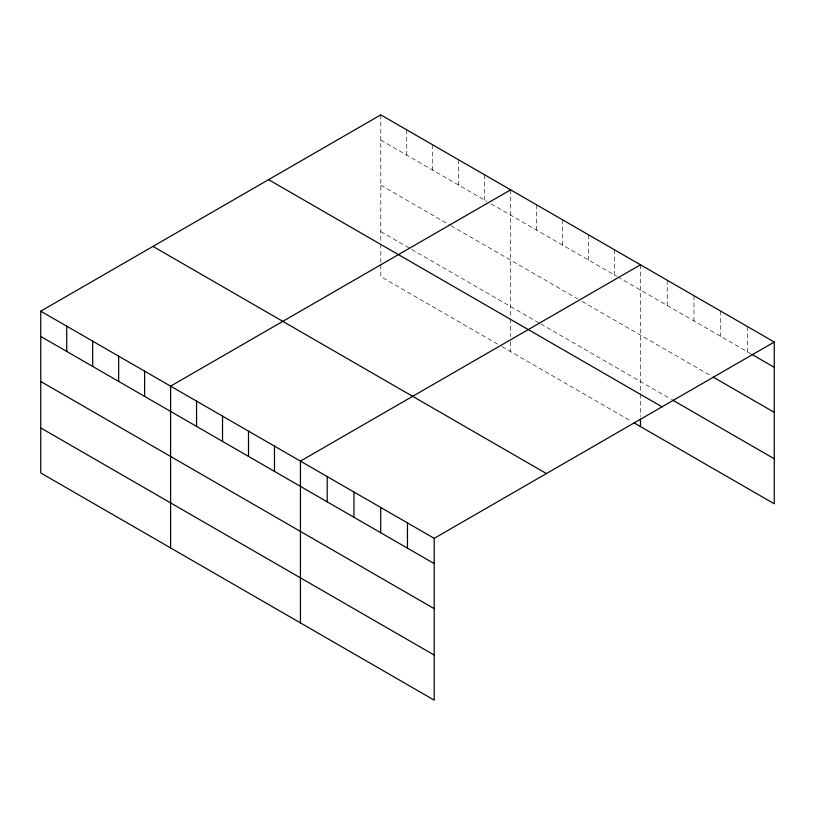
<?xml version="1.0" encoding="UTF-8"?>
<svg xmlns="http://www.w3.org/2000/svg" width="815" height="815" viewBox="0 0 815 815"><rect width="100%" height="100%" fill="white"/><g stroke="black" fill="none" stroke-linecap="round" stroke-linejoin="round"><path stroke-width="0.61" stroke-dasharray="4.08 3.06" d="M380.788 140.119L486.82 201.346M491.15 203.842L616.67 276.305M617.75 276.937L750.707 353.69M380.788 185.178L450.033 225.154M451.113 225.786L577.713 298.871M582.042 301.377L711.108 375.888M380.788 231.592L539.846 323.433M540.926 324.054L671.509 399.442M497.649 344.124L380.788 276.652L380.788 264.131M501.969 346.62L631.819 421.579M747.498 326.581L747.498 351.846M720.735 311.136L720.735 336.391M693.983 295.692L693.983 320.947M667.23 280.238L667.23 305.503M640.468 264.794L640.468 392.789M640.468 394.042L640.468 416.567M614.5 249.797L614.5 275.062M588.532 234.812L588.532 260.067M562.564 219.816L562.564 245.071M536.596 204.82L536.596 230.085M510.628 189.834L510.628 317.83M510.628 319.072L510.628 336.595M510.628 341.607L510.628 351.611M484.66 174.838L484.66 200.093M458.692 159.842L458.692 185.097M432.724 144.856L432.724 170.111M406.756 129.86L406.756 155.115M380.788 114.864L380.788 242.86M380.788 244.113L380.788 262.888"/><path stroke-width="1.22" d="M40.75 311.187L434.212 538.348L434.212 700.136L40.75 472.965L40.75 311.187L380.788 114.864L774.25 342.035L774.25 503.813L633.978 422.832M510.628 189.834L170.59 386.147L170.59 547.935M640.468 264.794L300.44 461.117L300.44 622.894M434.212 538.348L774.25 342.035M751.776 354.311L774.25 367.29M713.247 377.121L774.25 412.339M672.579 400.063L774.25 458.764M268.573 179.646L662.035 406.817M152.965 246.395L546.427 473.566M40.75 336.442L434.212 563.603M40.75 381.491L434.212 608.662M40.75 427.916L434.212 655.077M640.468 419.073L640.468 426.581M407.459 522.904L407.459 548.159M380.707 507.45L380.707 532.715M353.944 492.005L353.944 517.26M327.192 476.561L327.192 501.816M274.472 446.121L274.472 471.376M248.504 431.125L248.504 456.38M222.526 416.139L222.526 441.394M196.558 401.143L196.558 426.398M144.622 371.151L144.622 396.416M118.654 356.165L118.654 381.42M92.686 341.169L92.686 366.424M66.718 326.173L66.718 351.438"/></g></svg>
